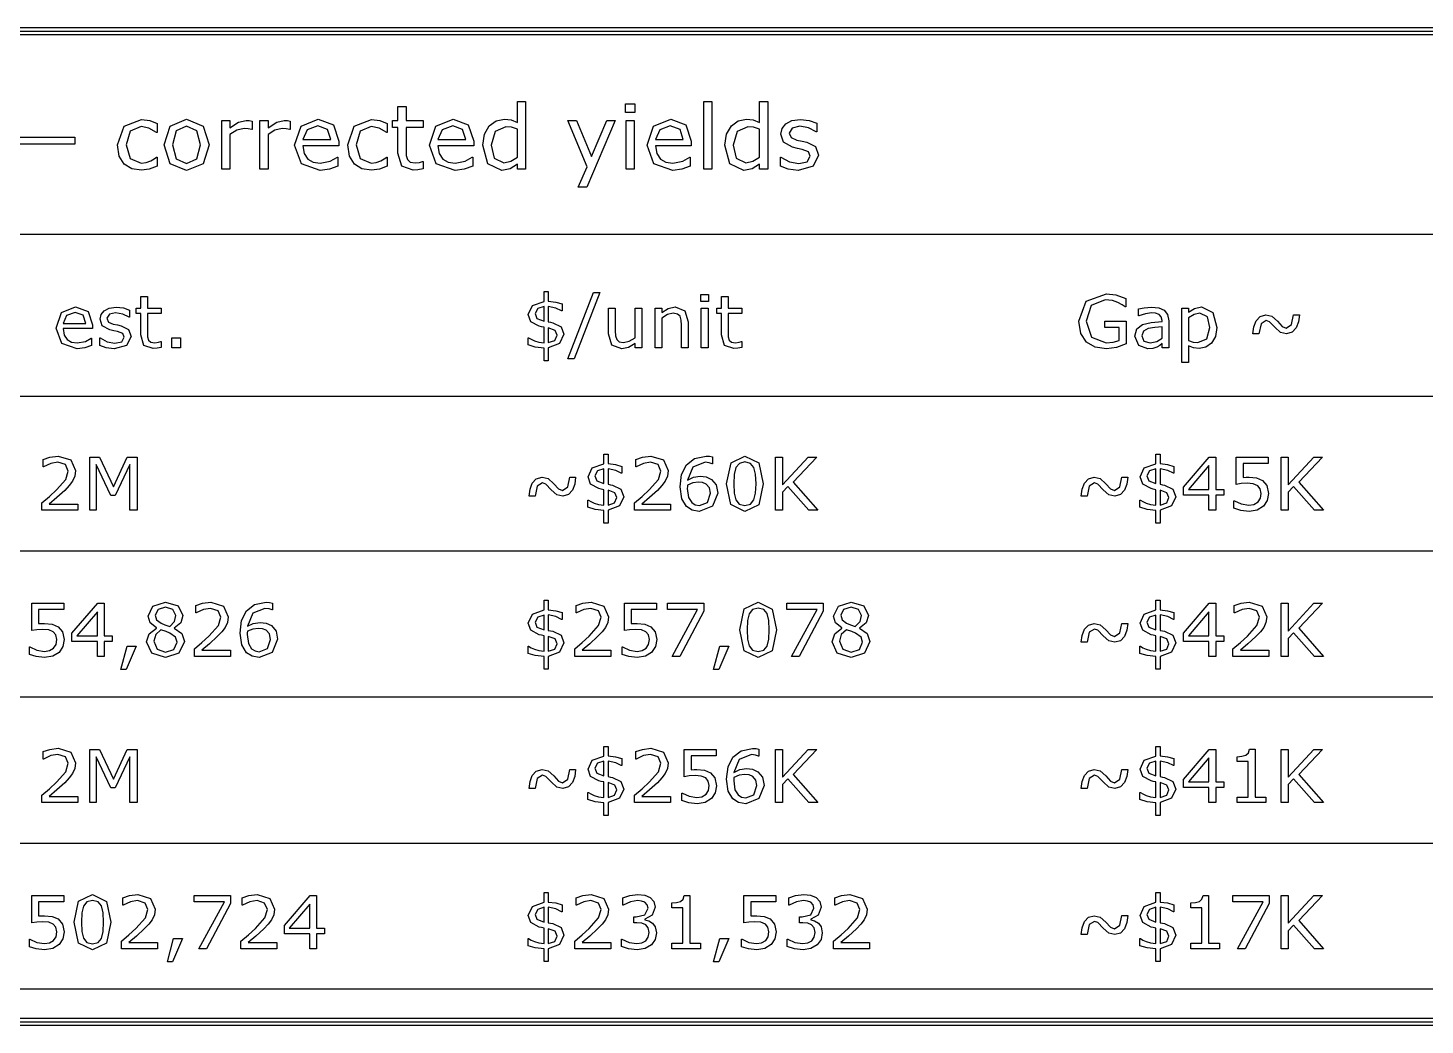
# Model space of a CAD drawing. Header units: inches. Extents: x -33163 to 19162, y -8858 to 30669.
# Drawn here: x 7019 to 8629, y 21411 to 22560 of the extents above; entities that cross this region are included whole.
import ezdxf

# ---------------------------------------------------------------- set-up
doc = ezdxf.new("R2010")
doc.units = ezdxf.units.IN
doc.layers.add('Layer 1', color=7, linetype='Continuous')
doc.layers.add('SOLID-2', color=253, linetype='Continuous')

# ---------------------------------------------------------------- blocks, each defined once
blk = doc.blocks.new('A$C0f725650')
at = {"layer": 'Layer 1', "color": 7}
for points in [[(22.25882, 67.310018), (22.25882, 67.098146), (192.650272, 67.098146), (192.650272, 67.310018), (22.25882, 67.310018)], [(22.25882, 67.204082), (192.650272, 67.204082)], [(119.556633, 62.720382), (119.391787, 62.687698), (119.234046, 62.674918), (118.864558, 62.805659), (118.73808, 63.224883), (118.73808, 64.069017), (118.557602, 64.069017), (118.557602, 64.29355), (118.73808, 64.29355), (118.73808, 64.749723), (119.005248, 64.749723), (119.005248, 64.29355), (119.556633, 64.29355), (119.556633, 64.069017), (119.005248, 64.069017), (119.005248, 63.345676), (119.010936, 63.149564), (119.050727, 63.018823), (119.135994, 62.93498), (119.303684, 62.909395), (119.440108, 62.927862), (119.542428, 62.960549), (119.556636, 62.960549), (119.556633, 62.720382)], [(122.900483, 62.706171), (122.633316, 62.706171), (122.633316, 62.87244), (122.393151, 62.71754), (122.12172, 62.662118), (121.66981, 62.880965), (121.503541, 63.487776), (121.560386, 63.847315), (121.716707, 64.115904), (121.94124, 64.280749), (122.208408, 64.337595), (122.4301, 64.310592), (122.633316, 64.22959), (122.633316, 64.917402), (122.900483, 64.917402), (122.900483, 62.706171)], [(126.458918, 64.559287), (126.157643, 64.559287), (126.157643, 64.8364), (126.458918, 64.8364), (126.458918, 64.559287)], [(128.974264, 62.706171), (128.707099, 62.706171), (128.707099, 64.917402), (128.974264, 64.917402), (128.974264, 62.706171)], [(130.790431, 62.706171), (130.523263, 62.706171), (130.523263, 62.87244), (130.283098, 62.71754), (130.011668, 62.662118), (129.559757, 62.880965), (129.393491, 63.487776), (129.450334, 63.847315), (129.606654, 64.115904), (129.831188, 64.280749), (130.098356, 64.337595), (130.320047, 64.310592), (130.523263, 64.22959), (130.523263, 64.917402), (130.790431, 64.917402), (130.790431, 62.706171)], [(110.889344, 62.805649), (110.634969, 62.706171), (110.380591, 62.670643), (110.065107, 62.720382), (109.819257, 62.873861), (109.658673, 63.132502), (109.601828, 63.497724), (109.814994, 64.108797), (110.380591, 64.330488), (110.647759, 64.292119), (110.889344, 64.198327), (110.889344, 63.901316), (110.875136, 63.901316), (110.622181, 64.047689), (110.369224, 64.098849), (110.009688, 63.945369), (109.878946, 63.497724), (110.006843, 63.055762), (110.369224, 62.902283), (110.534073, 62.923608), (110.68471, 62.97903), (110.794134, 63.041559), (110.875136, 63.099823), (110.889344, 63.099823), (110.889344, 62.805649)], [(112.584718, 63.499145), (112.385765, 62.886651), (111.852852, 62.662118), (111.317095, 62.886651), (111.119563, 63.499145), (111.317095, 64.111639), (111.852852, 64.337595), (112.385765, 64.111639), (112.584718, 63.499145), (112.584718, 63.499145)], [(113.988764, 64.002215), (113.974556, 64.002215), (113.858026, 64.022112), (113.725864, 64.029229), (113.487118, 63.973807), (113.265426, 63.833117), (113.265426, 62.706171), (112.998261, 62.706171), (112.998261, 64.293539), (113.265426, 64.293539), (113.265426, 64.059058), (113.545384, 64.239538), (113.794076, 64.293539), (113.894975, 64.28928), (113.988767, 64.2765), (113.988764, 64.002215)], [(115.230804, 64.002215), (115.216596, 64.002215), (115.100066, 64.022112), (114.967904, 64.029229), (114.72916, 63.973807), (114.507469, 63.833117), (114.507469, 62.706171), (114.240301, 62.706171), (114.240301, 64.293539), (114.507469, 64.293539), (114.507469, 64.059058), (114.787424, 64.239538), (115.036119, 64.293539), (115.137015, 64.28928), (115.230807, 64.2765), (115.230804, 64.002215)], [(116.811069, 63.472144), (115.641503, 63.472144), (115.685556, 63.216345), (115.806352, 63.038709), (115.981146, 62.93639), (116.205682, 62.902283), (116.531113, 62.966232), (116.765595, 63.094132), (116.779803, 63.094132), (116.779803, 62.802805), (116.504107, 62.707592), (116.208521, 62.669222), (115.591762, 62.882389), (115.37007, 63.490617), (115.581816, 64.108797), (116.141729, 64.337595), (116.636272, 64.150008), (116.811066, 63.617096), (116.811069, 63.472144)], [(118.389912, 62.805649), (118.135534, 62.706171), (117.881156, 62.670643), (117.565673, 62.720382), (117.319822, 62.873861), (117.159239, 63.132502), (117.102396, 63.497724), (117.31556, 64.108797), (117.881156, 64.330488), (118.148324, 64.292119), (118.389912, 64.198327), (118.389912, 63.901316), (118.375704, 63.901316), (118.122747, 64.047689), (117.869792, 64.098849), (117.510253, 63.945369), (117.379512, 63.497724), (117.507411, 63.055762), (117.869792, 62.902283), (118.034638, 62.923608), (118.185276, 62.97903), (118.294699, 63.041559), (118.375704, 63.099823), (118.389912, 63.099823), (118.389912, 62.805649)], [(121.207954, 63.472144), (120.038389, 63.472144), (120.082442, 63.216345), (120.203234, 63.038709), (120.378031, 62.93639), (120.602564, 62.902283), (120.927996, 62.966232), (121.162477, 63.094132), (121.176686, 63.094132), (121.176686, 62.802805), (120.900993, 62.707592), (120.605403, 62.669222), (119.988647, 62.882389), (119.766956, 63.490617), (119.978699, 64.108797), (120.538612, 64.337595), (121.033155, 64.150008), (121.207951, 63.617096), (121.207954, 63.472144)], [(125.822266, 64.293539), (124.895707, 62.120678), (124.610065, 62.120678), (124.905655, 62.782911), (124.273264, 64.293539), (124.563171, 64.293539), (125.050607, 63.11687), (125.542308, 64.293539), (125.822266, 64.293539)], [(126.441863, 62.706171), (126.174698, 62.706171), (126.174698, 64.293539), (126.441863, 64.293539), (126.441863, 62.706171)], [(128.299241, 63.472144), (127.129676, 63.472144), (127.173732, 63.216345), (127.294525, 63.038709), (127.469319, 62.93639), (127.693854, 62.902283), (128.019286, 62.966232), (128.253768, 63.094132), (128.267976, 63.094132), (128.267976, 62.802805), (127.992283, 62.707592), (127.696693, 62.669222), (127.079934, 62.882389), (126.858243, 63.490617), (127.069989, 64.108797), (127.629902, 64.337595), (128.124445, 64.150008), (128.299239, 63.617096), (128.299241, 63.472144)], [(132.450276, 63.163765), (132.269796, 62.80707), (131.779516, 62.667801), (131.455505, 62.709013), (131.209654, 62.801384), (131.209654, 63.101236), (131.223863, 63.101236), (131.505241, 62.94918), (131.802252, 62.893755), (132.077944, 62.950601), (132.177422, 63.12966), (132.123421, 63.27177), (131.91594, 63.354193), (131.766723, 63.384035), (131.600454, 63.420984), (131.303446, 63.582988), (131.216758, 63.847315), (131.256549, 64.032057), (131.380183, 64.186957), (131.581981, 64.292119), (131.857674, 64.331909), (132.144736, 64.296381), (132.387745, 64.212537), (132.387745, 63.926896), (132.373537, 63.926896), (132.124844, 64.053375), (131.837782, 64.105955), (131.590511, 64.04911), (131.489612, 63.882843), (131.55072, 63.735047), (131.743988, 63.654045), (131.908836, 63.619937), (132.062315, 63.588674), (132.349377, 63.442302), (132.450276, 63.163765), (132.450276, 63.163765)], [(112.309025, 63.499145), (112.18823, 63.956738), (111.852852, 64.107376), (111.514628, 63.956738), (111.395256, 63.499145), (111.516051, 63.045814), (111.852852, 62.892334), (112.186809, 63.044393), (112.309025, 63.499145), (112.309025, 63.499145)], [(116.551007, 63.676783), (116.444425, 64.002215), (116.127521, 64.117324), (115.785034, 63.990846), (115.641503, 63.676783), (116.551007, 63.676783)], [(120.947893, 63.676783), (120.841308, 64.002215), (120.524404, 64.117324), (120.18192, 63.990846), (120.038389, 63.676783), (120.947893, 63.676783)], [(122.633316, 63.096973), (122.633316, 64.007898), (122.440046, 64.07469), (122.253882, 64.093157), (121.904291, 63.936836), (121.779234, 63.493454), (121.87587, 63.062858), (122.18567, 62.916485), (122.415887, 62.966224), (122.633316, 63.096965), (122.633316, 63.096973)], [(128.03918, 63.676783), (127.932598, 64.002215), (127.615694, 64.117324), (127.273207, 63.990846), (127.129676, 63.676783), (128.03918, 63.676783)], [(130.523263, 63.096973), (130.523263, 64.007898), (130.329995, 64.07469), (130.143829, 64.093157), (129.794239, 63.936836), (129.669183, 63.493454), (129.765817, 63.062858), (130.075617, 62.916485), (130.305836, 62.966224), (130.523263, 63.096965), (130.523263, 63.096973)], [(108.211992, 63.519041), (105.736437, 63.519041), (105.736437, 63.746416), (108.211992, 63.746416), (108.211992, 63.519041)], [(22.25882, 60.589507), (192.650272, 60.589507), (192.650272, 55.297847), (22.25882, 55.297847), (22.25882, 60.589507)], [(111.027192, 56.896973), (110.892315, 56.870229), (110.763254, 56.859778), (110.460947, 56.966749), (110.357466, 57.309749), (110.357466, 58.000406), (110.2098, 58.000406), (110.2098, 58.184114), (110.357466, 58.184114), (110.357466, 58.557348), (110.576057, 58.557348), (110.576057, 58.184114), (111.027192, 58.184114), (111.027192, 58.000406), (110.576057, 58.000406), (110.576057, 57.408582), (110.580713, 57.248125), (110.61327, 57.141157), (110.683033, 57.072556), (110.820232, 57.051627), (110.931855, 57.066735), (111.015569, 57.093477), (111.027184, 57.093477), (111.027192, 56.896973)], [(124.149114, 57.327177), (124.008425, 57.027196), (123.639842, 56.886507), (123.639842, 56.465603), (123.502643, 56.465603), (123.502643, 56.880694), (123.214287, 56.909763), (122.980581, 56.984177), (122.980581, 57.214394), (122.999181, 57.214394), (123.078246, 57.166724), (123.188704, 57.116725), (123.329394, 57.074868), (123.50264, 57.052776), (123.50264, 57.556232), (123.416598, 57.573668), (123.343348, 57.592268), (123.071272, 57.735281), (122.988717, 57.972477), (123.123593, 58.263156), (123.50264, 58.401519), (123.50264, 58.717778), (123.63984, 58.717778), (123.63984, 58.403845), (123.880523, 58.375939), (124.087488, 58.316641), (124.087488, 58.088748), (124.071216, 58.088748), (123.888669, 58.182929), (123.639847, 58.23525), (123.639847, 57.734119), (123.715426, 57.717847), (123.78635, 57.70274), (124.053774, 57.57484), (124.149119, 57.32718), (124.149114, 57.327177)], [(125.314158, 58.694534), (124.480489, 56.531878), (124.279337, 56.531878), (125.109519, 58.694534), (125.314158, 58.694534)], [(128.859284, 58.40153), (128.612788, 58.40153), (128.612788, 58.628259), (128.859284, 58.628259), (128.859284, 58.40153)], [(129.95224, 56.89696), (129.817366, 56.870216), (129.688302, 56.859765), (129.385995, 56.966736), (129.282514, 57.309736), (129.282514, 58.000393), (129.13485, 58.000393), (129.13485, 58.184101), (129.282514, 58.184101), (129.282514, 58.557335), (129.501104, 58.557335), (129.501104, 58.184101), (129.95224, 58.184101), (129.95224, 58.000393), (129.501104, 58.000393), (129.501104, 57.408568), (129.505761, 57.248112), (129.538318, 57.141144), (129.608081, 57.072543), (129.745283, 57.051614), (129.856902, 57.066722), (129.940619, 57.093463), (129.952234, 57.093463), (129.95224, 56.89696)], [(142.468643, 57.013244), (142.158197, 56.899296), (141.8338, 56.851627), (141.462891, 56.907438), (141.175702, 57.074868), (140.990828, 57.356247), (140.925716, 57.752733), (141.167561, 58.407343), (141.8338, 58.648026), (142.134943, 58.611982), (142.467481, 58.492221), (142.467481, 58.218984), (142.446553, 58.218984), (142.341907, 58.292233), (142.207031, 58.367811), (142.024485, 58.42711), (141.794268, 58.451531), (141.33383, 58.264333), (141.165235, 57.759715), (141.341969, 57.236492), (141.823335, 57.050455), (142.045413, 57.072548), (142.240752, 57.129521), (142.240752, 57.553914), (141.776827, 57.553914), (141.776827, 57.756225), (142.468643, 57.756225), (142.468643, 57.013244)], [(108.780821, 57.51205), (107.823904, 57.51205), (107.859948, 57.302762), (107.958778, 57.157421), (108.101793, 57.073704), (108.285501, 57.045801), (108.551764, 57.098123), (108.743613, 57.202768), (108.755228, 57.202768), (108.755228, 56.96441), (108.52966, 56.886507), (108.287813, 56.855114), (107.783195, 57.029522), (107.60181, 57.527165), (107.775057, 58.032947), (108.233166, 58.220145), (108.637793, 58.066666), (108.780808, 57.630646), (108.780821, 57.51205)], [(108.568044, 57.67948), (108.48084, 57.945743), (108.221554, 58.039924), (107.941336, 57.936443), (107.823904, 57.67948), (108.568044, 57.67948)], [(110.040043, 57.259741), (109.892379, 56.967898), (109.49124, 56.853952), (109.226141, 56.887671), (109.024992, 56.963246), (109.024992, 57.208581), (109.036607, 57.208581), (109.266826, 57.084169), (109.509835, 57.038824), (109.735402, 57.085333), (109.816791, 57.231835), (109.772608, 57.348106), (109.602851, 57.415546), (109.480765, 57.439967), (109.344727, 57.470198), (109.101721, 57.602749), (109.030794, 57.819013), (109.063351, 57.970167), (109.164506, 58.096902), (109.329611, 58.182945), (109.555179, 58.215499), (109.790049, 58.186432), (109.988873, 58.117831), (109.988873, 57.884125), (109.977258, 57.884125), (109.77378, 57.987608), (109.538912, 58.030627), (109.336599, 57.984119), (109.254046, 57.848081), (109.304042, 57.727158), (109.462173, 57.660883), (109.597049, 57.632977), (109.722623, 57.607392), (109.957491, 57.487634), (110.040043, 57.259741), (110.040043, 57.259741)], [(123.502643, 57.753894), (123.502643, 58.234099), (123.293352, 58.165498), (123.208474, 58.002716), (123.271262, 57.843424), (123.502643, 57.753894), (123.502643, 57.753894)], [(126.687328, 56.885345), (126.468737, 56.885345), (126.468737, 57.029522), (126.257121, 56.895809), (126.033879, 56.849301), (125.715295, 56.97371), (125.601349, 57.341132), (125.601349, 58.184101), (125.81994, 58.184101), (125.81994, 57.444613), (125.829227, 57.274856), (125.868761, 57.155095), (125.950152, 57.080681), (126.09549, 57.057424), (126.280362, 57.101607), (126.468724, 57.214391), (126.468724, 58.184098), (126.687314, 58.184098), (126.687328, 56.885345)], [(128.203513, 56.885345), (127.984919, 56.885345), (127.984919, 57.624833), (127.974442, 57.792264), (127.936072, 57.915512), (127.852358, 57.987603), (127.710507, 58.012024), (127.523309, 57.967841), (127.336112, 57.855058), (127.336112, 56.885345), (127.117518, 56.885345), (127.117518, 58.184101), (127.336112, 58.184101), (127.336112, 58.039924), (127.547725, 58.172475), (127.772131, 58.220145), (128.093041, 58.09341), (128.203499, 57.728317), (128.203513, 56.885345)], [(128.845333, 56.885345), (128.626742, 56.885345), (128.626742, 58.184101), (128.845333, 58.184101), (128.845333, 56.885345)], [(143.862744, 56.885345), (143.645315, 56.885345), (143.645315, 57.023709), (143.566249, 56.967898), (143.470907, 56.912086), (143.345333, 56.867904), (143.179064, 56.849304), (142.881408, 56.965575), (142.759324, 57.262069), (142.82211, 57.500426), (143.003495, 57.644603), (143.28836, 57.71553), (143.645315, 57.743433), (143.645315, 57.777154), (143.618573, 57.900402), (143.544159, 57.977139), (143.432537, 58.013186), (143.296499, 58.022499), (143.10465, 57.999242), (142.886059, 57.934131), (142.874444, 57.934131), (142.874444, 58.156209), (143.059316, 58.194578), (143.297671, 58.215507), (143.536029, 58.19225), (143.712762, 58.11551), (143.824384, 57.977147), (143.862754, 57.766695), (143.862744, 56.885345)], [(145.426599, 57.550419), (145.381252, 57.260902), (145.253355, 57.039986), (145.07197, 56.906274), (144.852215, 56.859765), (144.668507, 56.881858), (144.502238, 56.950456), (144.502238, 56.406304), (144.283648, 56.406304), (144.283648, 58.184101), (144.502238, 58.184101), (144.502238, 58.048063), (144.697575, 58.170149), (144.930119, 58.220145), (145.295212, 58.04225), (145.426599, 57.550419), (145.426599, 57.550419)], [(145.201031, 57.544599), (145.120804, 57.89574), (144.874308, 58.012011), (144.684785, 57.971315), (144.502238, 57.864347), (144.502238, 57.128346), (144.66153, 57.071373), (144.813846, 57.056266), (145.098711, 57.179514), (145.201031, 57.544606), (145.201031, 57.544599)], [(148.120617, 57.963177), (148.093876, 57.736448), (148.018298, 57.537621), (147.889237, 57.396932), (147.697387, 57.345772), (147.503213, 57.391119), (147.320666, 57.556224), (147.148584, 57.738773), (147.036964, 57.775979), (146.869531, 57.673659), (146.800933, 57.344611), (146.606758, 57.344611), (146.632343, 57.570178), (146.707918, 57.770166), (146.838144, 57.90853), (147.029993, 57.962015), (147.223003, 57.916668), (147.407875, 57.751563), (147.560193, 57.58413), (147.690416, 57.531809), (147.865988, 57.649244), (147.926448, 57.963177), (148.120617, 57.963177)], [(123.929359, 57.296946), (123.860758, 57.456238), (123.639842, 57.536468), (123.639842, 57.055101), (123.853784, 57.126028), (123.929359, 57.296946), (123.929359, 57.296946)], [(143.645315, 57.205094), (143.645315, 57.566699), (143.409283, 57.549263), (143.195344, 57.515545), (143.043026, 57.431828), (142.984892, 57.277187), (143.052329, 57.108592), (143.258129, 57.052781), (143.468581, 57.096964), (143.645315, 57.205099), (143.645315, 57.205094)], [(111.648083, 56.885345), (111.370194, 56.885345), (111.370194, 57.216719), (111.648083, 57.216719), (111.648083, 56.885345)], [(108.306432, 51.593685), (107.134411, 51.593685), (107.134411, 51.836694), (107.378582, 52.045982), (107.607636, 52.254108), (107.913431, 52.597111), (107.995986, 52.872674), (107.906456, 53.083126), (107.658796, 53.159866), (107.429741, 53.12266), (107.189058, 53.008712), (107.177443, 53.008712), (107.177443, 53.252885), (107.397195, 53.327299), (107.664622, 53.361017), (108.082036, 53.231954), (108.23319, 52.884302), (108.207605, 52.69943), (108.134355, 52.537812), (108.027384, 52.395962), (107.879718, 52.241318), (107.622757, 52.004125), (107.3751, 51.792509), (108.306437, 51.792509), (108.306432, 51.593685)], [(110.235379, 51.593685), (110.005163, 51.593685), (110.005163, 53.085452), (109.523797, 52.0704), (109.386597, 52.0704), (108.908718, 53.085452), (108.908718, 51.593685), (108.693617, 51.593685), (108.693617, 53.324973), (109.00755, 53.324973), (109.46915, 52.361079), (109.915634, 53.324973), (110.235379, 53.324973), (110.235379, 51.593685)], [(126.097829, 52.035517), (125.957139, 51.735536), (125.588559, 51.594847), (125.588559, 51.173943), (125.451357, 51.173943), (125.451357, 51.589034), (125.163004, 51.618103), (124.929298, 51.692517), (124.929298, 51.922734), (124.947898, 51.922734), (125.026964, 51.875064), (125.137422, 51.825065), (125.278111, 51.783208), (125.451355, 51.761116), (125.451355, 52.264572), (125.365315, 52.282008), (125.292062, 52.300608), (125.019986, 52.443621), (124.937434, 52.680817), (125.072308, 52.971496), (125.451355, 53.109859), (125.451355, 53.426118), (125.588557, 53.426118), (125.588557, 53.112185), (125.829237, 53.084279), (126.036202, 53.024981), (126.036202, 52.797088), (126.01993, 52.797088), (125.837384, 52.891269), (125.588562, 52.94359), (125.588562, 52.442459), (125.664138, 52.426187), (125.735064, 52.41108), (126.002489, 52.28318), (126.097831, 52.03552), (126.097829, 52.035517)], [(127.622152, 51.593685), (126.450132, 51.593685), (126.450132, 51.836694), (126.694305, 52.045982), (126.92336, 52.254108), (127.229154, 52.597111), (127.311707, 52.872674), (127.222177, 53.083126), (126.974519, 53.159866), (126.745462, 53.12266), (126.504781, 53.008712), (126.49314, 53.008712), (126.49314, 53.252885), (126.712894, 53.327299), (126.980319, 53.361017), (127.397736, 53.231954), (127.548889, 52.884302), (127.523304, 52.69943), (127.450052, 52.537812), (127.343081, 52.395962), (127.195417, 52.241318), (126.938457, 52.004125), (126.690796, 51.792509), (127.622134, 51.792509), (127.622152, 51.593685)], [(129.161591, 52.155278), (128.987184, 51.72391), (128.561628, 51.557641), (128.329086, 51.597172), (128.144214, 51.714607), (127.989571, 51.970406), (127.936085, 52.354102), (127.984919, 52.762216), (128.14305, 53.078477), (128.406988, 53.283114), (128.783709, 53.357528), (128.898818, 53.351707), (128.992997, 53.330778), (128.992997, 53.108698), (128.981381, 53.108698), (128.882549, 53.141255), (128.748837, 53.157527), (128.350025, 53.00056), (128.176779, 52.578495), (128.368628, 52.668024), (128.588383, 52.699417), (128.782555, 52.678489), (128.955801, 52.597098), (129.109281, 52.418038), (129.161602, 52.155265), (129.161591, 52.155278)], [(130.647545, 52.459901), (130.501043, 51.775059), (130.048746, 51.55763), (129.59296, 51.778546), (129.449945, 52.457575), (129.595285, 53.138926), (130.048746, 53.359843), (130.503369, 53.135439), (130.647545, 52.459901), (130.647545, 52.459901)], [(132.428829, 51.593685), (132.130012, 51.593685), (131.44517, 52.364566), (131.273088, 52.180858), (131.273088, 51.593685), (131.042869, 51.593685), (131.042869, 53.324973), (131.273088, 53.324973), (131.273088, 52.421541), (132.113735, 53.324973), (132.392785, 53.324973), (131.619578, 52.511071), (132.428829, 51.593685)], [(144.089473, 52.035517), (143.948783, 51.735536), (143.580203, 51.594847), (143.580203, 51.173943), (143.443001, 51.173943), (143.443001, 51.589034), (143.154648, 51.618103), (142.920942, 51.692517), (142.920942, 51.922734), (142.939542, 51.922734), (143.018608, 51.875064), (143.129066, 51.825065), (143.269755, 51.783208), (143.442999, 51.761116), (143.442999, 52.264572), (143.356959, 52.282008), (143.283706, 52.300608), (143.01163, 52.443621), (142.929078, 52.680817), (143.063952, 52.971496), (143.442999, 53.109859), (143.442999, 53.426118), (143.580201, 53.426118), (143.580201, 53.112185), (143.820881, 53.084279), (144.027846, 53.024981), (144.027846, 52.797088), (144.011574, 52.797088), (143.829028, 52.891269), (143.580206, 52.94359), (143.580206, 52.442459), (143.655782, 52.426187), (143.726708, 52.41108), (143.994133, 52.28318), (144.089475, 52.03552), (144.089473, 52.035517)], [(145.65333, 52.080864), (145.396367, 52.080864), (145.396367, 51.593685), (145.173125, 51.593685), (145.173125, 52.080864), (144.344108, 52.080864), (144.344108, 52.348289), (145.182428, 53.324973), (145.396367, 53.324973), (145.396367, 52.266898), (145.65333, 52.266898), (145.65333, 52.080864)], [(147.113704, 52.14365), (147.069519, 51.912269), (146.948596, 51.726236), (146.748609, 51.600662), (146.481184, 51.557641), (146.207947, 51.587872), (145.985866, 51.658796), (145.985866, 51.904131), (146.002138, 51.904131), (146.22538, 51.80065), (146.476527, 51.75879), (146.63582, 51.782047), (146.774183, 51.863438), (146.850923, 51.983199), (146.877667, 52.144817), (146.846272, 52.29597), (146.761393, 52.3948), (146.61373, 52.456424), (146.420719, 52.475024), (146.223057, 52.461081), (146.060275, 52.433175), (146.060275, 53.324981), (147.10207, 53.324981), (147.10207, 53.121504), (146.284681, 53.121504), (146.284681, 52.661068), (146.386998, 52.668053), (146.477692, 52.670435), (146.724188, 52.646014), (146.918363, 52.562297), (147.062539, 52.397192), (147.113699, 52.143719), (147.113704, 52.14365)], [(148.906614, 51.593685), (148.607796, 51.593685), (147.922955, 52.364566), (147.750873, 52.180858), (147.750873, 51.593685), (147.520654, 51.593685), (147.520654, 53.324973), (147.750873, 53.324973), (147.750873, 52.421541), (148.591519, 53.324973), (148.87057, 53.324973), (148.097363, 52.511071), (148.906614, 51.593685)], [(125.451357, 52.462234), (125.451357, 52.942439), (125.24207, 52.873838), (125.157189, 52.711056), (125.219977, 52.551764), (125.451357, 52.462234), (125.451357, 52.462234)], [(130.341751, 51.932026), (130.396398, 52.152942), (130.411505, 52.459901), (130.396398, 52.766857), (130.340589, 52.987773), (130.228967, 53.122649), (130.048746, 53.167996), (129.867361, 53.122649), (129.754578, 52.985447), (129.699931, 52.761044), (129.685987, 52.457575), (129.698766, 52.154104), (129.753416, 51.935513), (129.861548, 51.797149), (130.048746, 51.749479), (130.230128, 51.794824), (130.341751, 51.932026), (130.341751, 51.932026)], [(143.443001, 52.462234), (143.443001, 52.942439), (143.233714, 52.873838), (143.148833, 52.711056), (143.211621, 52.551764), (143.443001, 52.462234), (143.443001, 52.462234)], [(145.173125, 52.266898), (145.173125, 53.048246), (144.502238, 52.266898), (145.173125, 52.266898)], [(124.531648, 52.671525), (124.504904, 52.444796), (124.429329, 52.245969), (124.300268, 52.10528), (124.108419, 52.05412), (123.914244, 52.099467), (123.731697, 52.264572), (123.559615, 52.447121), (123.447993, 52.484327), (123.280562, 52.382007), (123.211961, 52.052959), (123.017789, 52.052959), (123.043374, 52.278526), (123.11895, 52.478514), (123.249175, 52.616878), (123.441024, 52.670363), (123.634035, 52.625016), (123.818907, 52.459911), (123.971222, 52.292478), (124.101447, 52.240157), (124.277016, 52.357592), (124.337479, 52.671525), (124.531648, 52.671525)], [(128.92556, 52.145965), (128.893003, 52.325024), (128.78836, 52.448272), (128.669761, 52.497106), (128.533723, 52.508721), (128.350015, 52.485465), (128.175607, 52.413374), (128.172115, 52.363378), (128.171056, 52.30408), (128.208262, 52.013401), (128.312907, 51.845968), (128.428017, 51.770392), (128.564055, 51.747135), (128.829154, 51.849455), (128.92566, 52.145946), (128.92556, 52.145965)], [(142.523292, 52.671525), (142.496548, 52.444796), (142.420973, 52.245969), (142.291912, 52.10528), (142.100063, 52.05412), (141.905888, 52.099467), (141.723341, 52.264572), (141.551259, 52.447121), (141.439637, 52.484327), (141.272206, 52.382007), (141.203605, 52.052959), (141.009433, 52.052959), (141.035018, 52.278526), (141.110594, 52.478514), (141.240819, 52.616878), (141.432668, 52.670363), (141.625679, 52.625016), (141.810551, 52.459911), (141.962866, 52.292478), (142.093091, 52.240157), (142.26866, 52.357592), (142.329123, 52.671525), (142.523292, 52.671525)], [(125.878074, 52.005286), (125.809476, 52.164578), (125.588559, 52.244808), (125.588559, 51.763441), (125.802499, 51.834368), (125.878074, 52.005286), (125.878074, 52.005286)], [(143.869718, 52.005286), (143.80112, 52.164578), (143.580203, 52.244808), (143.580203, 51.763441), (143.794143, 51.834368), (143.869718, 52.005286), (143.869718, 52.005286)], [(22.25882, 50.27077), (192.650272, 50.27077), (192.650272, 45.508276), (22.25882, 45.508276), (22.25882, 50.27077)], [(107.857622, 47.381156), (107.81344, 47.149775), (107.692515, 46.963742), (107.492527, 46.838168), (107.225102, 46.795147), (106.951865, 46.825378), (106.729784, 46.896302), (106.729784, 47.141637), (106.746056, 47.141637), (106.969298, 47.038156), (107.220443, 46.996296), (107.379738, 47.019553), (107.518099, 47.100944), (107.594838, 47.220705), (107.621583, 47.382323), (107.59019, 47.533476), (107.505309, 47.632306), (107.357645, 47.69393), (107.164634, 47.71253), (106.966972, 47.698587), (106.80419, 47.670681), (106.80419, 48.562487), (107.845986, 48.562487), (107.845986, 48.35901), (107.028596, 48.35901), (107.028596, 47.898574), (107.130916, 47.905559), (107.221607, 47.907941), (107.468103, 47.88352), (107.662278, 47.799803), (107.806455, 47.634698), (107.857614, 47.381225), (107.857622, 47.381156)], [(109.424967, 47.31837), (109.168004, 47.31837), (109.168004, 46.831191), (108.944762, 46.831191), (108.944762, 47.31837), (108.115744, 47.31837), (108.115744, 47.585795), (108.954065, 48.562479), (109.168004, 48.562479), (109.168004, 47.504404), (109.424967, 47.504404), (109.424967, 47.31837)], [(108.944762, 47.504404), (108.944762, 48.285752), (108.273875, 47.504404), (108.944762, 47.504404)], [(111.778308, 47.313719), (111.602736, 46.940488), (111.16323, 46.79166), (110.71442, 46.936998), (110.548151, 47.309068), (110.631868, 47.569518), (110.8679, 47.755551), (110.8679, 47.762536), (110.660935, 47.925316), (110.594659, 48.146232), (110.755116, 48.471793), (111.16323, 48.602019), (111.577157, 48.477609), (111.7318, 48.161348), (111.658548, 47.929967), (111.443444, 47.753234), (111.443444, 47.746249), (111.692266, 47.574167), (111.778308, 47.313716), (111.778308, 47.313719)], [(111.502743, 48.159014), (111.406239, 48.356679), (111.162068, 48.431093), (110.921385, 48.361327), (110.828366, 48.172968), (110.874877, 48.027627), (111.017889, 47.919495), (111.141137, 47.864848), (111.299268, 47.809037), (111.45856, 47.968329), (111.502743, 48.159014), (111.502743, 48.159014)], [(113.279378, 46.831191), (112.107357, 46.831191), (112.107357, 47.0742), (112.351528, 47.283488), (112.580582, 47.491614), (112.886379, 47.834617), (112.968932, 48.11018), (112.879402, 48.320632), (112.631742, 48.397372), (112.402687, 48.360166), (112.162004, 48.246218), (112.150389, 48.246218), (112.150389, 48.490391), (112.370141, 48.564805), (112.637568, 48.598523), (113.054982, 48.46946), (113.206136, 48.121808), (113.180551, 47.936936), (113.107301, 47.775318), (113.00033, 47.633468), (112.852664, 47.478824), (112.595703, 47.241631), (112.348046, 47.030015), (113.279383, 47.030015), (113.279378, 46.831191)], [(114.818817, 47.392784), (114.644409, 46.961416), (114.218854, 46.795147), (113.986309, 46.834678), (113.801437, 46.952113), (113.646796, 47.207912), (113.593311, 47.591608), (113.642145, 47.999722), (113.800276, 48.315983), (114.064213, 48.52062), (114.440932, 48.595034), (114.556041, 48.589213), (114.650222, 48.568284), (114.650222, 48.346204), (114.638607, 48.346204), (114.539777, 48.378761), (114.406065, 48.395033), (114.007251, 48.238066), (113.834007, 47.816001), (114.025856, 47.90553), (114.245608, 47.936923), (114.439783, 47.915995), (114.613027, 47.834604), (114.766506, 47.655544), (114.81883, 47.392771), (114.818817, 47.392784)], [(124.149114, 47.273023), (124.008425, 46.973042), (123.639842, 46.832353), (123.639842, 46.411449), (123.502643, 46.411449), (123.502643, 46.82654), (123.214287, 46.855609), (122.980581, 46.930023), (122.980581, 47.16024), (122.999181, 47.16024), (123.078246, 47.11257), (123.188704, 47.062571), (123.329394, 47.020714), (123.50264, 46.998622), (123.50264, 47.502078), (123.416598, 47.519514), (123.343348, 47.538114), (123.071272, 47.681127), (122.988717, 47.918323), (123.123593, 48.209002), (123.50264, 48.347365), (123.50264, 48.663624), (123.63984, 48.663624), (123.63984, 48.349691), (123.880523, 48.321785), (124.087488, 48.262487), (124.087488, 48.034594), (124.071216, 48.034594), (123.888669, 48.128775), (123.639847, 48.181096), (123.639847, 47.679965), (123.715426, 47.663693), (123.78635, 47.648586), (124.053774, 47.520686), (124.149119, 47.273026), (124.149114, 47.273023)], [(125.673438, 46.831191), (124.501417, 46.831191), (124.501417, 47.0742), (124.745587, 47.283488), (124.974642, 47.491614), (125.280439, 47.834617), (125.362992, 48.11018), (125.273462, 48.320632), (125.025802, 48.397372), (124.796747, 48.360166), (124.556064, 48.246218), (124.544449, 48.246218), (124.544449, 48.490391), (124.764201, 48.564805), (125.031628, 48.598523), (125.449042, 48.46946), (125.600196, 48.121808), (125.574611, 47.936936), (125.501361, 47.775318), (125.39439, 47.633468), (125.246724, 47.478824), (124.989763, 47.241631), (124.742106, 47.030015), (125.673443, 47.030015), (125.673438, 46.831191)], [(127.173343, 47.381156), (127.12916, 47.149775), (127.008238, 46.963742), (126.80825, 46.838168), (126.540825, 46.795147), (126.267585, 46.825378), (126.045508, 46.896302), (126.045508, 47.141637), (126.061779, 47.141637), (126.285021, 47.038156), (126.536169, 46.996296), (126.695461, 47.019553), (126.833825, 47.100944), (126.910564, 47.220705), (126.937306, 47.382323), (126.905913, 47.533476), (126.821035, 47.632306), (126.673368, 47.69393), (126.480358, 47.71253), (126.282696, 47.698587), (126.119916, 47.670681), (126.119916, 48.562487), (127.161712, 48.562487), (127.161712, 48.35901), (126.34432, 48.35901), (126.34432, 47.898574), (126.446639, 47.905559), (126.53733, 47.907941), (126.783826, 47.88352), (126.978001, 47.799803), (127.122178, 47.634698), (127.173338, 47.381225), (127.173343, 47.381156)], [(128.705805, 48.303193), (127.922134, 46.831191), (127.673312, 46.831191), (128.506981, 48.359002), (127.520997, 48.359002), (127.520997, 48.562479), (128.705805, 48.562479), (128.705805, 48.303193)], [(131.078913, 47.697417), (130.932411, 47.012576), (130.480114, 46.795147), (130.024328, 47.016063), (129.881315, 47.695092), (130.026654, 48.376443), (130.480114, 48.597359), (130.934737, 48.372956), (131.078913, 47.697417), (131.078913, 47.697417)], [(130.773119, 47.169542), (130.827766, 47.390459), (130.842874, 47.697417), (130.827766, 48.004373), (130.771957, 48.225289), (130.660335, 48.360166), (130.480114, 48.405513), (130.29873, 48.360166), (130.185946, 48.222964), (130.131299, 47.99856), (130.117355, 47.695092), (130.130135, 47.39162), (130.184784, 47.17303), (130.292917, 47.034666), (130.480114, 46.986996), (130.661499, 47.03234), (130.773119, 47.169542), (130.773119, 47.169542)], [(132.59975, 48.303193), (131.816079, 46.831191), (131.567257, 46.831191), (132.400923, 48.359002), (131.414939, 48.359002), (131.414939, 48.562479), (132.59975, 48.562479), (132.59975, 48.303193)], [(134.121748, 47.313719), (133.946178, 46.940488), (133.506669, 46.79166), (133.057859, 46.936998), (132.891593, 47.309068), (132.975307, 47.569518), (133.211339, 47.755551), (133.211339, 47.762536), (133.004376, 47.925316), (132.938101, 48.146232), (133.098555, 48.471793), (133.506669, 48.602019), (133.920598, 48.477609), (134.075239, 48.161348), (134.001987, 47.929967), (133.786886, 47.753234), (133.786886, 47.746249), (134.035708, 47.574167), (134.121748, 47.313716), (134.121748, 47.313719)], [(133.846184, 48.159014), (133.749678, 48.356679), (133.505507, 48.431093), (133.264824, 48.361327), (133.171807, 48.172968), (133.218316, 48.027627), (133.361331, 47.919495), (133.484579, 47.864848), (133.642707, 47.809037), (133.801999, 47.968329), (133.846184, 48.159014), (133.846184, 48.159014)], [(144.089473, 47.273023), (143.948783, 46.973042), (143.580203, 46.832353), (143.580203, 46.411449), (143.443001, 46.411449), (143.443001, 46.82654), (143.154648, 46.855609), (142.920942, 46.930023), (142.920942, 47.16024), (142.939542, 47.16024), (143.018608, 47.11257), (143.129066, 47.062571), (143.269755, 47.020714), (143.442999, 46.998622), (143.442999, 47.502078), (143.356959, 47.519514), (143.283706, 47.538114), (143.01163, 47.681127), (142.929078, 47.918323), (143.063952, 48.209002), (143.442999, 48.347365), (143.442999, 48.663624), (143.580201, 48.663624), (143.580201, 48.349691), (143.820881, 48.321785), (144.027846, 48.262487), (144.027846, 48.034594), (144.011574, 48.034594), (143.829028, 48.128775), (143.580206, 48.181096), (143.580206, 47.679965), (143.655782, 47.663693), (143.726708, 47.648586), (143.994133, 47.520686), (144.089475, 47.273026), (144.089473, 47.273023)], [(145.65333, 47.31837), (145.396367, 47.31837), (145.396367, 46.831191), (145.173125, 46.831191), (145.173125, 47.31837), (144.344108, 47.31837), (144.344108, 47.585795), (145.182428, 48.562479), (145.396367, 48.562479), (145.396367, 47.504404), (145.65333, 47.504404), (145.65333, 47.31837)], [(145.173125, 47.504404), (145.173125, 48.285752), (144.502238, 47.504404), (145.173125, 47.504404)], [(147.127656, 46.831191), (145.955635, 46.831191), (145.955635, 47.0742), (146.199805, 47.283488), (146.428863, 47.491614), (146.734657, 47.834617), (146.81721, 48.11018), (146.72768, 48.320632), (146.480023, 48.397372), (146.250965, 48.360166), (146.010285, 48.246218), (145.998669, 48.246218), (145.998669, 48.490391), (146.218424, 48.564805), (146.485849, 48.598523), (146.903265, 48.46946), (147.054419, 48.121808), (147.028834, 47.936936), (146.955581, 47.775318), (146.84861, 47.633468), (146.700947, 47.478824), (146.443986, 47.241631), (146.196326, 47.030015), (147.127664, 47.030015), (147.127656, 46.831191)], [(148.906614, 46.831191), (148.607796, 46.831191), (147.922955, 47.602072), (147.750873, 47.418364), (147.750873, 46.831191), (147.520654, 46.831191), (147.520654, 48.562479), (147.750873, 48.562479), (147.750873, 47.659047), (148.591519, 48.562479), (148.87057, 48.562479), (148.097363, 47.748577), (148.906614, 46.831191)], [(123.502643, 47.69974), (123.502643, 48.179945), (123.293352, 48.111344), (123.208474, 47.948562), (123.271262, 47.78927), (123.502643, 47.69974), (123.502643, 47.69974)], [(142.523292, 47.909031), (142.496548, 47.682302), (142.420973, 47.483475), (142.291912, 47.342786), (142.100063, 47.291626), (141.905888, 47.336973), (141.723341, 47.502078), (141.551259, 47.684627), (141.439637, 47.721833), (141.272206, 47.619513), (141.203605, 47.290465), (141.009433, 47.290465), (141.035018, 47.516032), (141.110594, 47.71602), (141.240819, 47.854384), (141.432668, 47.907869), (141.625679, 47.862522), (141.810551, 47.697417), (141.962866, 47.529984), (142.093091, 47.477663), (142.26866, 47.595098), (142.329123, 47.909031), (142.523292, 47.909031)], [(143.443001, 47.69974), (143.443001, 48.179945), (143.233714, 48.111344), (143.148833, 47.948562), (143.211621, 47.78927), (143.443001, 47.69974), (143.443001, 47.69974)], [(111.538787, 47.291626), (111.491117, 47.462547), (111.307406, 47.592772), (111.187645, 47.640442), (111.014402, 47.702066), (110.845807, 47.547425), (110.783021, 47.326509), (110.891154, 47.067223), (111.165555, 46.964903), (111.436467, 47.052107), (111.538787, 47.291626), (111.538787, 47.291626)], [(114.582785, 47.383471), (114.550228, 47.56253), (114.445583, 47.685778), (114.326986, 47.734612), (114.190948, 47.746227), (114.007238, 47.722971), (113.83283, 47.65088), (113.829337, 47.600884), (113.828279, 47.541586), (113.865485, 47.250907), (113.97013, 47.083474), (114.085239, 47.007898), (114.221277, 46.984641), (114.486376, 47.086961), (114.582883, 47.383452), (114.582785, 47.383471)], [(123.929359, 47.242792), (123.860758, 47.402084), (123.639842, 47.482314), (123.639842, 47.000947), (123.853784, 47.071874), (123.929359, 47.242792), (123.929359, 47.242792)], [(133.882228, 47.291626), (133.834556, 47.462547), (133.650848, 47.592772), (133.531087, 47.640442), (133.357841, 47.702066), (133.189249, 47.547425), (133.12646, 47.326509), (133.234593, 47.067223), (133.508994, 46.964903), (133.779909, 47.052107), (133.882228, 47.291626), (133.882228, 47.291626)], [(143.869718, 47.242792), (143.80112, 47.402084), (143.580203, 47.482314), (143.580203, 47.000947), (143.794143, 47.071874), (143.869718, 47.242792), (143.869718, 47.242792)], [(110.208638, 47.162565), (109.880751, 46.400984), (109.710994, 46.400984), (109.913308, 47.162565), (110.208638, 47.162565)], [(129.524359, 47.162565), (129.196474, 46.400984), (129.026715, 46.400984), (129.229028, 47.162565), (129.524359, 47.162565)], [(108.306432, 42.068697), (107.134411, 42.068697), (107.134411, 42.311706), (107.378582, 42.520994), (107.607636, 42.72912), (107.913431, 43.072123), (107.995986, 43.347686), (107.906456, 43.558138), (107.658796, 43.634878), (107.429741, 43.597672), (107.189058, 43.483724), (107.177443, 43.483724), (107.177443, 43.727897), (107.397195, 43.802311), (107.664622, 43.836029), (108.082036, 43.706966), (108.23319, 43.359314), (108.207605, 43.174442), (108.134355, 43.012824), (108.027384, 42.870974), (107.879718, 42.71633), (107.622757, 42.479137), (107.3751, 42.267521), (108.306437, 42.267521), (108.306432, 42.068697)], [(110.235379, 42.068697), (110.005163, 42.068697), (110.005163, 43.560464), (109.523797, 42.545412), (109.386597, 42.545412), (108.908718, 43.560464), (108.908718, 42.068697), (108.693617, 42.068697), (108.693617, 43.799985), (109.00755, 43.799985), (109.46915, 42.836091), (109.915634, 43.799985), (110.235379, 43.799985), (110.235379, 42.068697)], [(126.097829, 42.510529), (125.957139, 42.210548), (125.588559, 42.069859), (125.588559, 41.648955), (125.451357, 41.648955), (125.451357, 42.064046), (125.163004, 42.093115), (124.929298, 42.167529), (124.929298, 42.397746), (124.947898, 42.397746), (125.026964, 42.350076), (125.137422, 42.300077), (125.278111, 42.25822), (125.451355, 42.236128), (125.451355, 42.739584), (125.365315, 42.75702), (125.292062, 42.77562), (125.019986, 42.918633), (124.937434, 43.155829), (125.072308, 43.446508), (125.451355, 43.584871), (125.451355, 43.90113), (125.588557, 43.90113), (125.588557, 43.587197), (125.829237, 43.559291), (126.036202, 43.499993), (126.036202, 43.2721), (126.01993, 43.2721), (125.837384, 43.366281), (125.588562, 43.418602), (125.588562, 42.917471), (125.664138, 42.901199), (125.735064, 42.886092), (126.002489, 42.758192), (126.097831, 42.510532), (126.097829, 42.510529)], [(127.622152, 42.068697), (126.450132, 42.068697), (126.450132, 42.311706), (126.694305, 42.520994), (126.92336, 42.72912), (127.229154, 43.072123), (127.311707, 43.347686), (127.222177, 43.558138), (126.974519, 43.634878), (126.745462, 43.597672), (126.504781, 43.483724), (126.49314, 43.483724), (126.49314, 43.727897), (126.712894, 43.802311), (126.980319, 43.836029), (127.397736, 43.706966), (127.548889, 43.359314), (127.523304, 43.174442), (127.450052, 43.012824), (127.343081, 42.870974), (127.195417, 42.71633), (126.938457, 42.479137), (126.690796, 42.267521), (127.622134, 42.267521), (127.622152, 42.068697)], [(129.12206, 42.618662), (129.077875, 42.387281), (128.956952, 42.201248), (128.756965, 42.075674), (128.48954, 42.032653), (128.216303, 42.062884), (127.994222, 42.133808), (127.994222, 42.379143), (128.010494, 42.379143), (128.233736, 42.275662), (128.484883, 42.233802), (128.644176, 42.257059), (128.782539, 42.33845), (128.859279, 42.458211), (128.886023, 42.619829), (128.854628, 42.770982), (128.769749, 42.869812), (128.622086, 42.931436), (128.429075, 42.950036), (128.231413, 42.936093), (128.068631, 42.908187), (128.068631, 43.799993), (129.110426, 43.799993), (129.110426, 43.596516), (128.293037, 43.596516), (128.293037, 43.13608), (128.395354, 43.143065), (128.486048, 43.145447), (128.732544, 43.121026), (128.926719, 43.037309), (129.070895, 42.872204), (129.122055, 42.618731), (129.12206, 42.618662)], [(130.675451, 42.630277), (130.501043, 42.198909), (130.075488, 42.03264), (129.842946, 42.072171), (129.658074, 42.189606), (129.50343, 42.445405), (129.449945, 42.829101), (129.498779, 43.237215), (129.656909, 43.553476), (129.920847, 43.758112), (130.297568, 43.832526), (130.412677, 43.826706), (130.506856, 43.805777), (130.506856, 43.583697), (130.495241, 43.583697), (130.396408, 43.616254), (130.262696, 43.632525), (129.863885, 43.475559), (129.690638, 43.053493), (129.882488, 43.143023), (130.102242, 43.174416), (130.296414, 43.153487), (130.469661, 43.072096), (130.62314, 42.893037), (130.675461, 42.630264), (130.675451, 42.630277)], [(132.428829, 42.068697), (132.130012, 42.068697), (131.44517, 42.839578), (131.273088, 42.65587), (131.273088, 42.068697), (131.042869, 42.068697), (131.042869, 43.799985), (131.273088, 43.799985), (131.273088, 42.896553), (132.113735, 43.799985), (132.392785, 43.799985), (131.619578, 42.986083), (132.428829, 42.068697)], [(144.089473, 42.510529), (143.948783, 42.210548), (143.580203, 42.069859), (143.580203, 41.648955), (143.443001, 41.648955), (143.443001, 42.064046), (143.154648, 42.093115), (142.920942, 42.167529), (142.920942, 42.397746), (142.939542, 42.397746), (143.018608, 42.350076), (143.129066, 42.300077), (143.269755, 42.25822), (143.442999, 42.236128), (143.442999, 42.739584), (143.356959, 42.75702), (143.283706, 42.77562), (143.01163, 42.918633), (142.929078, 43.155829), (143.063952, 43.446508), (143.442999, 43.584871), (143.442999, 43.90113), (143.580201, 43.90113), (143.580201, 43.587197), (143.820881, 43.559291), (144.027846, 43.499993), (144.027846, 43.2721), (144.011574, 43.2721), (143.829028, 43.366281), (143.580206, 43.418602), (143.580206, 42.917471), (143.655782, 42.901199), (143.726708, 42.886092), (143.994133, 42.758192), (144.089475, 42.510532), (144.089473, 42.510529)], [(145.65333, 42.555876), (145.396367, 42.555876), (145.396367, 42.068697), (145.173125, 42.068697), (145.173125, 42.555876), (144.344108, 42.555876), (144.344108, 42.823301), (145.182428, 43.799985), (145.396367, 43.799985), (145.396367, 42.74191), (145.65333, 42.74191), (145.65333, 42.555876)], [(147.028826, 42.068697), (146.091673, 42.068697), (146.091673, 42.245431), (146.452117, 42.245431), (146.452117, 43.405823), (146.091673, 43.405823), (146.091673, 43.563953), (146.248642, 43.575569), (146.375377, 43.611613), (146.459094, 43.684865), (146.495138, 43.805788), (146.675359, 43.805788), (146.675359, 42.24542), (147.028826, 42.24542), (147.028826, 42.068697)], [(148.906614, 42.068697), (148.607796, 42.068697), (147.922955, 42.839578), (147.750873, 42.65587), (147.750873, 42.068697), (147.520654, 42.068697), (147.520654, 43.799985), (147.750873, 43.799985), (147.750873, 42.896553), (148.591519, 43.799985), (148.87057, 43.799985), (148.097363, 42.986083), (148.906614, 42.068697)], [(125.451357, 42.937246), (125.451357, 43.417451), (125.24207, 43.34885), (125.157189, 43.186068), (125.219977, 43.026776), (125.451357, 42.937246), (125.451357, 42.937246)], [(143.443001, 42.937246), (143.443001, 43.417451), (143.233714, 43.34885), (143.148833, 43.186068), (143.211621, 43.026776), (143.443001, 42.937246), (143.443001, 42.937246)], [(145.173125, 42.74191), (145.173125, 43.523258), (144.502238, 42.74191), (145.173125, 42.74191)], [(124.531648, 43.146537), (124.504904, 42.919808), (124.429329, 42.720981), (124.300268, 42.580292), (124.108419, 42.529132), (123.914244, 42.574479), (123.731697, 42.739584), (123.559615, 42.922133), (123.447993, 42.959339), (123.280562, 42.857019), (123.211961, 42.527971), (123.017789, 42.527971), (123.043374, 42.753538), (123.11895, 42.953526), (123.249175, 43.09189), (123.441024, 43.145375), (123.634035, 43.100028), (123.818907, 42.934923), (123.971222, 42.76749), (124.101447, 42.715169), (124.277016, 42.832604), (124.337479, 43.146537), (124.531648, 43.146537)], [(130.439419, 42.620964), (130.406862, 42.800023), (130.302219, 42.923271), (130.18362, 42.972105), (130.047582, 42.98372), (129.863874, 42.960463), (129.689466, 42.888372), (129.685974, 42.838377), (129.684915, 42.779079), (129.722121, 42.4884), (129.826766, 42.320966), (129.941876, 42.245391), (130.077914, 42.222134), (130.343013, 42.324454), (130.439519, 42.620945), (130.439419, 42.620964)], [(142.523292, 43.146537), (142.496548, 42.919808), (142.420973, 42.720981), (142.291912, 42.580292), (142.100063, 42.529132), (141.905888, 42.574479), (141.723341, 42.739584), (141.551259, 42.922133), (141.439637, 42.959339), (141.272206, 42.857019), (141.203605, 42.527971), (141.009433, 42.527971), (141.035018, 42.753538), (141.110594, 42.953526), (141.240819, 43.09189), (141.432668, 43.145375), (141.625679, 43.100028), (141.810551, 42.934923), (141.962866, 42.76749), (142.093091, 42.715169), (142.26866, 42.832604), (142.329123, 43.146537), (142.523292, 43.146537)], [(125.878074, 42.480298), (125.809476, 42.63959), (125.588559, 42.71982), (125.588559, 42.238453), (125.802499, 42.30938), (125.878074, 42.480298), (125.878074, 42.480298)], [(143.869718, 42.480298), (143.80112, 42.63959), (143.580203, 42.71982), (143.580203, 42.238453), (143.794143, 42.30938), (143.869718, 42.480298), (143.869718, 42.480298)], [(22.25882, 40.745782), (192.650272, 40.745782), (192.650272, 35.983288), (22.25882, 35.983288), (22.25882, 40.745782)], [(107.857622, 37.856168), (107.81344, 37.624787), (107.692515, 37.438754), (107.492527, 37.31318), (107.225102, 37.270159), (106.951865, 37.30039), (106.729784, 37.371314), (106.729784, 37.616649), (106.746056, 37.616649), (106.969298, 37.513168), (107.220443, 37.471308), (107.379738, 37.494565), (107.518099, 37.575956), (107.594838, 37.695717), (107.621583, 37.857335), (107.59019, 38.008488), (107.505309, 38.107318), (107.357645, 38.168942), (107.164634, 38.187542), (106.966972, 38.173599), (106.80419, 38.145693), (106.80419, 39.037499), (107.845986, 39.037499), (107.845986, 38.834022), (107.028596, 38.834022), (107.028596, 38.373586), (107.130916, 38.380571), (107.221607, 38.382953), (107.468103, 38.358532), (107.662278, 38.274815), (107.806455, 38.10971), (107.857614, 37.856237), (107.857622, 37.856168)], [(109.383107, 38.172429), (109.236605, 37.487588), (108.784308, 37.270159), (108.328522, 37.491075), (108.185509, 38.170104), (108.330848, 38.851455), (108.784308, 39.072371), (109.238931, 38.847968), (109.383107, 38.172429), (109.383107, 38.172429)], [(109.077313, 37.644554), (109.13196, 37.865471), (109.147068, 38.172429), (109.13196, 38.479385), (109.076151, 38.700301), (108.964529, 38.835178), (108.784308, 38.880525), (108.602924, 38.835178), (108.49014, 38.697976), (108.435493, 38.473572), (108.421549, 38.170104), (108.434329, 37.866632), (108.488978, 37.648042), (108.597111, 37.509678), (108.784308, 37.462008), (108.965693, 37.507352), (109.077313, 37.644554), (109.077313, 37.644554)], [(110.899292, 37.306203), (109.727272, 37.306203), (109.727272, 37.549212), (109.971445, 37.7585), (110.200499, 37.966626), (110.506294, 38.309629), (110.588846, 38.585192), (110.499317, 38.795644), (110.251659, 38.872384), (110.022602, 38.835178), (109.781921, 38.72123), (109.770306, 38.72123), (109.770306, 38.965403), (109.990061, 39.039817), (110.257485, 39.073535), (110.674902, 38.944472), (110.826056, 38.59682), (110.800471, 38.411948), (110.727218, 38.25033), (110.620247, 38.10848), (110.472583, 37.953836), (110.215623, 37.716643), (109.967963, 37.505027), (110.8993, 37.505027), (110.899292, 37.306203)], [(113.284027, 38.778205), (112.500355, 37.306203), (112.251534, 37.306203), (113.085203, 38.834014), (112.099219, 38.834014), (112.099219, 39.037491), (113.284027, 39.037491), (113.284027, 38.778205)], [(114.793237, 37.306203), (113.621216, 37.306203), (113.621216, 37.549212), (113.865387, 37.7585), (114.094442, 37.966626), (114.400236, 38.309629), (114.482791, 38.585192), (114.393262, 38.795644), (114.145601, 38.872384), (113.916547, 38.835178), (113.675863, 38.72123), (113.664248, 38.72123), (113.664248, 38.965403), (113.884, 39.039817), (114.151427, 39.073535), (114.568842, 38.944472), (114.719995, 38.59682), (114.69441, 38.411948), (114.62116, 38.25033), (114.514189, 38.10848), (114.366523, 37.953836), (114.109563, 37.716643), (113.861905, 37.505027), (114.793242, 37.505027), (114.793237, 37.306203)], [(116.346628, 37.793382), (116.089667, 37.793382), (116.089667, 37.306203), (115.866425, 37.306203), (115.866425, 37.793382), (115.037407, 37.793382), (115.037407, 38.060807), (115.875725, 39.037491), (116.089667, 39.037491), (116.089667, 37.979416), (116.346628, 37.979416), (116.346628, 37.793382)], [(115.866425, 37.979416), (115.866425, 38.760764), (115.195535, 37.979416), (115.866425, 37.979416)], [(124.149114, 37.748035), (124.008425, 37.448054), (123.639842, 37.307365), (123.639842, 36.886461), (123.502643, 36.886461), (123.502643, 37.301552), (123.214287, 37.330621), (122.980581, 37.405035), (122.980581, 37.635252), (122.999181, 37.635252), (123.078246, 37.587582), (123.188704, 37.537583), (123.329394, 37.495726), (123.50264, 37.473634), (123.50264, 37.97709), (123.416598, 37.994526), (123.343348, 38.013126), (123.071272, 38.156139), (122.988717, 38.393335), (123.123593, 38.684014), (123.50264, 38.822377), (123.50264, 39.138636), (123.63984, 39.138636), (123.63984, 38.824703), (123.880523, 38.796797), (124.087488, 38.737499), (124.087488, 38.509606), (124.071216, 38.509606), (123.888669, 38.603787), (123.639847, 38.656108), (123.639847, 38.154977), (123.715426, 38.138705), (123.78635, 38.123598), (124.053774, 37.995698), (124.149119, 37.748038), (124.149114, 37.748035)], [(125.673438, 37.306203), (124.501417, 37.306203), (124.501417, 37.549212), (124.745587, 37.7585), (124.974642, 37.966626), (125.280439, 38.309629), (125.362992, 38.585192), (125.273462, 38.795644), (125.025802, 38.872384), (124.796747, 38.835178), (124.556064, 38.72123), (124.544449, 38.72123), (124.544449, 38.965403), (124.764201, 39.039817), (125.031628, 39.073535), (125.449042, 38.944472), (125.600196, 38.59682), (125.574611, 38.411948), (125.501361, 38.25033), (125.39439, 38.10848), (125.246724, 37.953836), (124.989763, 37.716643), (124.742106, 37.505027), (125.673443, 37.505027), (125.673438, 37.306203)], [(127.034979, 38.139872), (127.126834, 38.014299), (127.162879, 37.818962), (127.119857, 37.601533), (126.998935, 37.429451), (126.793134, 37.308529), (126.53501, 37.270159), (126.251308, 37.305041), (126.022253, 37.379455), (126.022253, 37.622462), (126.039689, 37.622462), (126.272234, 37.514329), (126.530359, 37.471308), (126.686161, 37.495729), (126.819873, 37.567817), (126.898939, 37.680601), (126.925683, 37.836406), (126.895451, 37.989883), (126.81406, 38.086389), (126.687325, 38.135224), (126.526869, 38.149167), (126.422223, 38.149167), (126.422223, 38.342178), (126.503614, 38.342178), (126.784993, 38.415428), (126.8908, 38.631695), (126.864059, 38.740989), (126.789645, 38.818893), (126.682674, 38.86075), (126.553613, 38.872365), (126.318742, 38.832834), (126.083875, 38.721211), (126.07226, 38.721211), (126.07226, 38.96422), (126.292014, 39.038634), (126.559439, 39.073517), (126.782681, 39.05026), (126.957089, 38.975846), (127.083824, 38.84097), (127.126845, 38.656098), (127.024525, 38.403789), (126.785006, 38.268912), (126.785006, 38.25264), (126.912906, 38.213106), (127.03499, 38.139856), (127.034979, 38.139872)], [(128.602324, 37.306203), (127.665174, 37.306203), (127.665174, 37.482937), (128.025615, 37.482937), (128.025615, 38.643329), (127.665174, 38.643329), (127.665174, 38.801459), (127.82214, 38.813075), (127.948875, 38.849119), (128.032592, 38.922371), (128.068636, 39.043294), (128.248857, 39.043294), (128.248857, 37.482926), (128.602324, 37.482926), (128.602324, 37.306203)], [(131.067288, 37.856168), (131.023102, 37.624787), (130.90218, 37.438754), (130.702192, 37.31318), (130.434768, 37.270159), (130.16153, 37.30039), (129.93945, 37.371314), (129.93945, 37.616649), (129.955721, 37.616649), (130.178963, 37.513168), (130.430108, 37.471308), (130.5894, 37.494565), (130.727764, 37.575956), (130.804504, 37.695717), (130.831248, 37.857335), (130.799852, 38.008488), (130.714974, 38.107318), (130.56731, 38.168942), (130.3743, 38.187542), (130.176638, 38.173599), (130.013856, 38.145693), (130.013856, 39.037499), (131.055651, 39.037499), (131.055651, 38.834022), (130.238262, 38.834022), (130.238262, 38.373586), (130.340581, 38.380571), (130.431272, 38.382953), (130.677768, 38.358532), (130.871943, 38.274815), (131.01612, 38.10971), (131.06728, 37.856237), (131.067288, 37.856168)], [(132.442783, 38.139872), (132.534638, 38.014299), (132.570683, 37.818962), (132.527661, 37.601533), (132.406739, 37.429451), (132.200938, 37.308529), (131.942814, 37.270159), (131.659109, 37.305041), (131.430055, 37.379455), (131.430055, 37.622462), (131.447491, 37.622462), (131.680035, 37.514329), (131.938157, 37.471308), (132.093962, 37.495729), (132.227675, 37.567817), (132.30674, 37.680601), (132.333481, 37.836406), (132.30325, 37.989883), (132.221862, 38.086389), (132.095124, 38.135224), (131.93467, 38.149167), (131.830025, 38.149167), (131.830025, 38.342178), (131.911416, 38.342178), (132.192792, 38.415428), (132.298601, 38.631695), (132.271857, 38.740989), (132.197443, 38.818893), (132.090472, 38.86075), (131.961411, 38.872365), (131.726544, 38.832834), (131.491673, 38.721211), (131.480058, 38.721211), (131.480058, 38.96422), (131.69981, 39.038634), (131.967235, 39.073517), (132.190477, 39.05026), (132.364885, 38.975846), (132.491623, 38.84097), (132.534644, 38.656098), (132.432324, 38.403789), (132.192803, 38.268912), (132.192803, 38.25264), (132.320702, 38.213106), (132.442788, 38.139856), (132.442783, 38.139872)], [(134.108958, 37.306203), (132.936937, 37.306203), (132.936937, 37.549212), (133.181107, 37.7585), (133.410165, 37.966626), (133.715959, 38.309629), (133.798512, 38.585192), (133.708982, 38.795644), (133.461325, 38.872384), (133.232267, 38.835178), (132.991587, 38.72123), (132.979971, 38.72123), (132.979971, 38.965403), (133.199726, 39.039817), (133.467151, 39.073535), (133.884567, 38.944472), (134.035721, 38.59682), (134.010136, 38.411948), (133.936883, 38.25033), (133.829912, 38.10848), (133.682249, 37.953836), (133.425288, 37.716643), (133.177628, 37.505027), (134.108966, 37.505027), (134.108958, 37.306203)], [(144.089473, 37.748035), (143.948783, 37.448054), (143.580203, 37.307365), (143.580203, 36.886461), (143.443001, 36.886461), (143.443001, 37.301552), (143.154648, 37.330621), (142.920942, 37.405035), (142.920942, 37.635252), (142.939542, 37.635252), (143.018608, 37.587582), (143.129066, 37.537583), (143.269755, 37.495726), (143.442999, 37.473634), (143.442999, 37.97709), (143.356959, 37.994526), (143.283706, 38.013126), (143.01163, 38.156139), (142.929078, 38.393335), (143.063952, 38.684014), (143.442999, 38.822377), (143.442999, 39.138636), (143.580201, 39.138636), (143.580201, 38.824703), (143.820881, 38.796797), (144.027846, 38.737499), (144.027846, 38.509606), (144.011574, 38.509606), (143.829028, 38.603787), (143.580206, 38.656108), (143.580206, 38.154977), (143.655782, 38.138705), (143.726708, 38.123598), (143.994133, 37.995698), (144.089475, 37.748038), (144.089473, 37.748035)], [(145.514967, 37.306203), (144.577814, 37.306203), (144.577814, 37.482937), (144.938258, 37.482937), (144.938258, 38.643329), (144.577814, 38.643329), (144.577814, 38.801459), (144.734783, 38.813075), (144.861518, 38.849119), (144.945235, 38.922371), (144.981279, 39.043294), (145.1615, 39.043294), (145.1615, 37.482926), (145.514967, 37.482926), (145.514967, 37.306203)], [(147.132307, 38.778205), (146.348633, 37.306203), (146.099814, 37.306203), (146.933481, 38.834014), (145.947496, 38.834014), (145.947496, 39.037491), (147.132307, 39.037491), (147.132307, 38.778205)], [(148.906614, 37.306203), (148.607796, 37.306203), (147.922955, 38.077084), (147.750873, 37.893376), (147.750873, 37.306203), (147.520654, 37.306203), (147.520654, 39.037491), (147.750873, 39.037491), (147.750873, 38.134059), (148.591519, 39.037491), (148.87057, 39.037491), (148.097363, 38.223589), (148.906614, 37.306203)], [(123.502643, 38.174752), (123.502643, 38.654957), (123.293352, 38.586356), (123.208474, 38.423574), (123.271262, 38.264282), (123.502643, 38.174752), (123.502643, 38.174752)], [(142.523292, 38.384043), (142.496548, 38.157314), (142.420973, 37.958487), (142.291912, 37.817798), (142.100063, 37.766638), (141.905888, 37.811985), (141.723341, 37.97709), (141.551259, 38.159639), (141.439637, 38.196845), (141.272206, 38.094525), (141.203605, 37.765477), (141.009433, 37.765477), (141.035018, 37.991044), (141.110594, 38.191032), (141.240819, 38.329396), (141.432668, 38.382881), (141.625679, 38.337534), (141.810551, 38.172429), (141.962866, 38.004996), (142.093091, 37.952675), (142.26866, 38.07011), (142.329123, 38.384043), (142.523292, 38.384043)], [(143.443001, 38.174752), (143.443001, 38.654957), (143.233714, 38.586356), (143.148833, 38.423574), (143.211621, 38.264282), (143.443001, 38.174752), (143.443001, 38.174752)], [(123.929359, 37.717804), (123.860758, 37.877096), (123.639842, 37.957326), (123.639842, 37.475959), (123.853784, 37.546886), (123.929359, 37.717804), (123.929359, 37.717804)], [(143.869718, 37.717804), (143.80112, 37.877096), (143.580203, 37.957326), (143.580203, 37.475959), (143.794143, 37.546886), (143.869718, 37.717804), (143.869718, 37.717804)], [(111.722497, 37.637577), (111.39461, 36.875996), (111.224854, 36.875996), (111.427167, 37.637577), (111.722497, 37.637577)], [(129.524359, 37.637577), (129.196474, 36.875996), (129.026715, 36.875996), (129.229028, 37.637577), (129.524359, 37.637577)], [(22.25882, 35.030892), (22.25882, 34.81902), (192.650272, 34.81902), (192.650272, 35.030892), (22.25882, 35.030892)], [(22.25882, 34.924956), (192.650272, 34.924956)]]:
    blk.add_lwpolyline(points, dxfattribs=at)

msp = doc.modelspace()

# ---------------------------------------------------------------- block references
at = {"layer": 'SOLID-2', "xscale": 35.3548193792485, "yscale": 35.3548193792485, "zscale": 35.3548193792485}
msp.add_blockref('A$C0f725650', (3247.20147, 20180.01122), dxfattribs=at)

doc.saveas('drawing.dxf')
